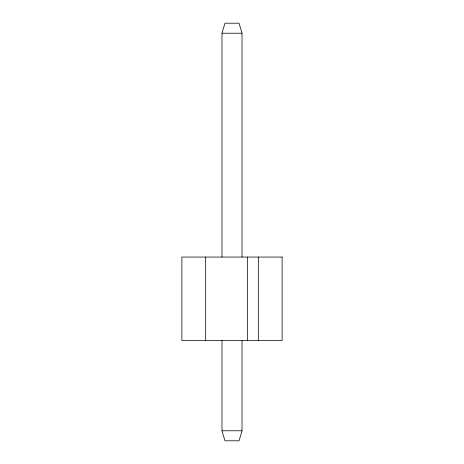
<?xml version="1.0" encoding="UTF-8"?>
<svg xmlns="http://www.w3.org/2000/svg" width="464" height="464" viewBox="0 0 464 464"><rect width="100%" height="100%" fill="white"/><g stroke="black" fill="none" stroke-linecap="round" stroke-linejoin="round"><path stroke-width="0.7" d="M221.978 257.056L221.978 33.222L224.982 23.2L239.018 23.2L242.022 33.222L242.022 257.056M242.022 340.576L242.022 430.778L239.018 440.8L224.982 440.8L221.978 430.778L221.978 340.576M221.978 33.222L242.022 33.222M221.978 430.778L242.022 430.778M258.32 257.056L258.32 340.576M247.602 257.056L247.602 340.576M205.68 257.056L205.68 340.576M282.112 257.056L181.888 257.056L181.888 340.576L282.112 340.576L282.112 257.056"/></g></svg>
